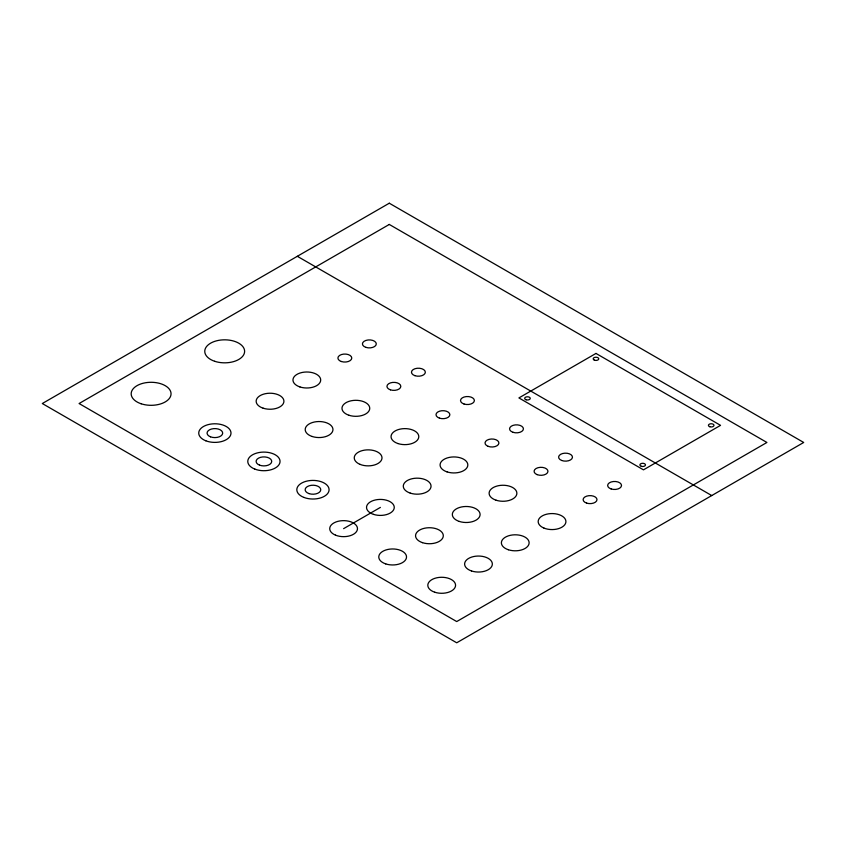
<?xml version="1.0" encoding="UTF-8"?>
<svg xmlns="http://www.w3.org/2000/svg" width="846" height="846" viewBox="0 0 846 846"><rect width="100%" height="100%" fill="white"/><g stroke="black" fill="none" stroke-linecap="round" stroke-linejoin="round"><path stroke-width="1.27" d="M343.613 528.655L380.393 507.41M297.327 256.296L711.74 495.555M389.287 203.209L42.3 403.531L456.713 642.791L803.7 442.469L389.287 203.209M389.287 224.444L79.08 403.531L456.713 621.556L766.92 442.469L389.287 224.444M595.975 353.427L518.905 397.927L643.468 469.847L720.549 425.348L595.975 353.427M214.715 361.295A19.944 11.516 0 0 0 244.621 351.323A19.944 11.516 0 0 0 214.715 341.361A19.944 11.516 0 0 0 214.715 361.295M141.145 403.775A19.944 11.516 0 0 0 171.051 393.802A19.944 11.516 0 0 0 141.145 383.83A19.944 11.516 0 0 0 141.145 403.775M335.471 535.137A13.874 8.005 0 0 0 357.403 529.48A13.874 8.005 0 0 0 337.956 521.337A13.874 8.005 0 0 0 335.471 535.137M385.723 563.901A13.874 8.005 0 0 0 406.524 556.964A13.874 8.005 0 0 0 385.723 550.027A13.874 8.005 0 0 0 385.723 563.901M434.759 592.221A13.874 8.005 0 0 0 455.571 585.284A13.874 8.005 0 0 0 434.759 578.347A13.874 8.005 0 0 0 434.759 592.221M471.55 570.976A13.874 8.005 0 0 0 492.351 564.039A13.874 8.005 0 0 0 471.55 557.112A13.874 8.005 0 0 0 471.55 570.976M422.503 542.667A13.874 8.005 0 0 0 443.304 535.73A13.874 8.005 0 0 0 422.503 528.792A13.874 8.005 0 0 0 422.503 542.667M373.456 514.347A13.874 8.005 0 0 0 394.268 507.41A13.874 8.005 0 0 0 373.456 500.483A13.874 8.005 0 0 0 373.456 514.347M210.495 436.822A7.804 4.505 0 0 0 222.657 433.406A7.804 4.505 0 0 0 211.458 429.038A7.804 4.505 0 0 0 210.495 436.822M259.542 465.131A7.804 4.505 0 0 0 271.693 461.726A7.804 4.505 0 0 0 260.505 457.348A7.804 4.505 0 0 0 259.542 465.131M309.054 493.62A7.804 4.505 0 0 0 320.761 489.718A7.804 4.505 0 0 0 309.054 485.816A7.804 4.505 0 0 0 309.054 493.62M205.832 440.798A16.127 9.306 0 0 0 230.958 433.755A16.127 9.306 0 0 0 207.83 424.713A16.127 9.306 0 0 0 205.832 440.798M254.879 469.118A16.127 9.306 0 0 0 280.005 462.064A16.127 9.306 0 0 0 256.867 453.033A16.127 9.306 0 0 0 254.879 469.118M303.915 497.427A16.127 9.306 0 0 0 329.041 490.384A16.127 9.306 0 0 0 305.914 481.342A16.127 9.306 0 0 0 303.915 497.427M263.106 408.174A13.874 8.005 0 0 0 283.918 401.237A13.874 8.005 0 0 0 263.106 394.299A13.874 8.005 0 0 0 263.106 408.174M312.153 436.483A13.874 8.005 0 0 0 332.964 429.546A13.874 8.005 0 0 0 312.153 422.609A13.874 8.005 0 0 0 312.153 436.483M359.994 464.348A13.874 8.005 0 0 0 381.927 458.691A13.874 8.005 0 0 0 362.479 450.548A13.874 8.005 0 0 0 359.994 464.348M410.236 493.112A13.874 8.005 0 0 0 431.048 486.175A13.874 8.005 0 0 0 410.236 479.238A13.874 8.005 0 0 0 410.236 493.112M459.283 521.432A13.874 8.005 0 0 0 480.094 514.495A13.874 8.005 0 0 0 459.283 507.558A13.874 8.005 0 0 0 459.283 521.432M508.33 549.741A13.874 8.005 0 0 0 529.131 542.804A13.874 8.005 0 0 0 508.33 535.867A13.874 8.005 0 0 0 508.33 549.741M543.904 528.052A13.874 8.005 0 0 0 565.847 522.394A13.874 8.005 0 0 0 546.389 514.262A13.874 8.005 0 0 0 543.904 528.052M496.063 500.198A13.874 8.005 0 0 0 516.874 493.26A13.874 8.005 0 0 0 496.063 486.323A13.874 8.005 0 0 0 496.063 500.198M447.026 471.878A13.874 8.005 0 0 0 467.827 464.94A13.874 8.005 0 0 0 447.026 458.003A13.874 8.005 0 0 0 447.026 471.878M397.98 443.558A13.874 8.005 0 0 0 418.791 436.631A13.874 8.005 0 0 0 397.98 429.694A13.874 8.005 0 0 0 397.98 443.558M348.933 415.249A13.874 8.005 0 0 0 369.744 408.311A13.874 8.005 0 0 0 348.933 401.374A13.874 8.005 0 0 0 348.933 415.249M299.896 386.929A13.874 8.005 0 0 0 320.697 379.991A13.874 8.005 0 0 0 299.896 373.065A13.874 8.005 0 0 0 299.896 386.929M341.372 361.517A6.937 4.008 0 0 0 351.777 358.048A6.937 4.008 0 0 0 341.372 354.58A6.937 4.008 0 0 0 341.372 361.517M390.408 389.837A6.937 4.008 0 0 0 400.814 386.368A6.937 4.008 0 0 0 390.408 382.9A6.937 4.008 0 0 0 390.408 389.837M439.455 418.146A6.937 4.008 0 0 0 449.861 414.677A6.937 4.008 0 0 0 439.455 411.219A6.937 4.008 0 0 0 439.455 418.146M488.079 446.318A6.937 4.008 0 0 0 498.886 443.283A6.937 4.008 0 0 0 488.935 439.391A6.937 4.008 0 0 0 488.079 446.318M537.125 474.627A6.937 4.008 0 0 0 547.933 471.603A6.937 4.008 0 0 0 537.982 467.711A6.937 4.008 0 0 0 537.125 474.627M586.585 503.095A6.937 4.008 0 0 0 596.99 499.626A6.937 4.008 0 0 0 586.585 496.158A6.937 4.008 0 0 0 586.585 503.095M365.895 347.368A6.937 4.008 0 0 0 376.29 343.899A6.937 4.008 0 0 0 365.895 340.43A6.937 4.008 0 0 0 365.895 347.368M414.931 375.677A6.937 4.008 0 0 0 425.337 372.208A6.937 4.008 0 0 0 414.931 368.74A6.937 4.008 0 0 0 414.931 375.677M463.978 403.997A6.937 4.008 0 0 0 474.384 400.528A6.937 4.008 0 0 0 463.978 397.06A6.937 4.008 0 0 0 463.978 403.997M513.025 432.306A6.937 4.008 0 0 0 523.42 428.837A6.937 4.008 0 0 0 513.025 425.369A6.937 4.008 0 0 0 513.025 432.306M561.649 460.467A6.937 4.008 0 0 0 572.446 457.443A6.937 4.008 0 0 0 562.505 453.551A6.937 4.008 0 0 0 561.649 460.467M611.108 488.935A6.937 4.008 0 0 0 621.514 485.467A6.937 4.008 0 0 0 611.108 481.998A6.937 4.008 0 0 0 611.108 488.935M709.815 426.733A2.771 1.597 0 0 0 713.982 425.348A2.771 1.597 0 0 0 709.815 423.962A2.771 1.597 0 0 0 709.815 426.733M641.31 466.294A2.771 1.597 0 0 0 645.466 464.909A2.771 1.597 0 0 0 641.31 463.513A2.771 1.597 0 0 0 641.31 466.294M526.075 399.767A2.771 1.597 0 0 0 530.241 398.381A2.771 1.597 0 0 0 526.075 396.996A2.771 1.597 0 0 0 526.075 399.767M594.347 360.121A2.771 1.597 0 0 0 598.735 358.99A2.771 1.597 0 0 0 594.844 357.361A2.771 1.597 0 0 0 594.347 360.121"/></g></svg>
